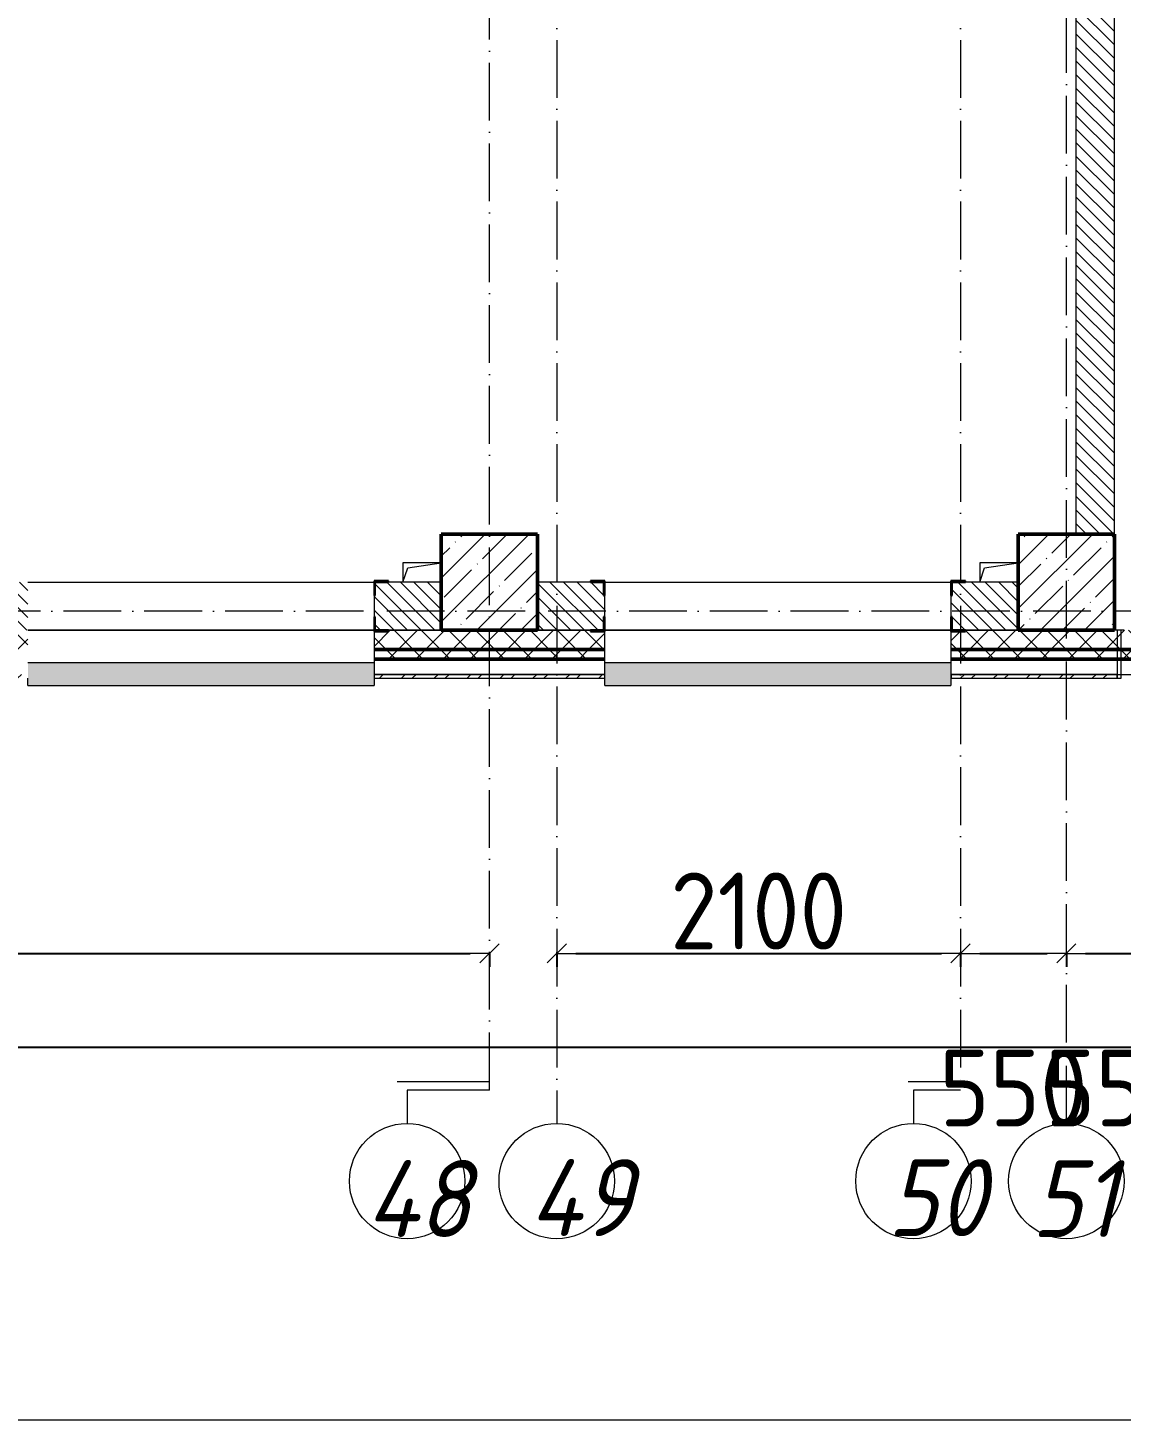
# Model space of a CAD drawing. Header units: millimetres. Extents: x -213536 to 1564669, y -45299 to 942238.
# Drawn here: x 208629 to 214314, y 452991 to 460229 of the extents above; entities that cross this region are included whole.
import ezdxf

# ---------------------------------------------------------------- set-up
doc = ezdxf.new("R2010")
doc.units = ezdxf.units.MM
doc.linetypes.add('50_200_ШТРИХ_1Т_ш5_п1_п1_', pattern=[700, 500, -100, 0, -100])
for name, color, linetype, lineweight in [('A-____-____-DIMS', 7, 'Continuous', 9), ('A-GENM-____-MCUT', 7, 'Continuous', 25), ('A-GENM-____-OTLN', 7, 'Continuous', 9), ('A-GENM-____-OTLN-1', 7, 'Continuous', 25), ('A-GLAZ-____-OTLN', 7, 'Continuous', 9), ('A-WALL-____-MCUT-2', 7, 'Continuous', 50), ('A-WALL-____-MCUT-3', 7, 'Continuous', 9), ('A-WALL-____-OTLN', 7, 'Continuous', 9), ('A-WALL-____-PATT-1', 7, 'Continuous', 9), ('A-WALL-FNSH-MCUT-1', 7, 'Continuous', 9), ('S-COLS-____-MCUT', 7, 'Continuous', 50), ('S-COLS-____-OTLN', 7, 'Continuous', 9), ('S-GRID-____-IDEN', 7, 'Continuous', 9), ('S-GRID-____-OTLN', 7, 'Continuous', 9), ('S-GRID-____-OTLN-1', 7, '50_200_ШТРИХ_1Т_ш5_п1_п1_', 9)]:
    doc.layers.add(name, color=color, linetype=linetype, lineweight=lineweight)
doc.layers.add('A-GLAZ-____-OTLN-1', color=7, linetype='Continuous', lineweight=9, true_color=0xc0c0c0)
doc.styles.add('ISOCPEUR_I', font='isocpeui.ttf', dxfattribs={"width": 0.9, "height": 2.5})
doc.styles.add('СПДС', font='isocpeur.ttf', dxfattribs={"width": 0.9})
doc.dimstyles.new('Размера А3', dxfattribs={"dimtxt": 200, "dimasz": 100, "dimexe": 70, "dimexo": 100, "dimgap": 20, "dimtad": 1, "dimdec": 0, "dimrnd": 10, "dimzin": 0, "dimdsep": 46, "dimtxsty": 'СПДС', "dimblk": 'ARROWHEAD_6', "dimcen": 1, "dimclrd": 256, "dimclre": 256, "dimclrt": 256, "dimazin": 0, "dimtfac": 1, "dimtdec": 0, "dimtmove": 2, "dimatfit": 3, "dimfxl": 1, "dimtolj": 1, "dimtzin": 0, "dimarcsym": 0})
pattern_1 = [(135, (142429.057, 459015.94), (-35.35534, -35.35534), [])]
pattern_2 = [(45, (142429.06, 459015.94), (-70.71068, 70.71068), []), (135, (142429.06, 459015.94), (-70.71068, -70.71068), [])]

# ---------------------------------------------------------------- blocks, each defined once
blk = doc.blocks.new('BSC_Колонна _Прямоугольная - 500х500-V58-АР1_План отверстий 3 этажа в осях 1-64_А-ГГ')
at = {"layer": 'S-COLS-____-OTLN'}
h = blk.add_hatch(dxfattribs=at)
h.set_pattern_fill('FP_95', color=256, style=0, pattern_type=2)
h.set_pattern_definition([(45, (-71600, 1668.96), (-114.04925, 114.04925), []), (45, (-71485.95, 1668.96), (-114.04925, 114.04925), [201.613, -40.323, 3.353, -36.97])])
h.paths.add_polyline_path([(-250, -250), (250, -250), (250, 250), (-250, 250)], flags=0)
at = {"layer": 'S-COLS-____-MCUT'}
for p, q in [((250, 250), (-250, 250)), ((-250, 250), (-250, -250)), ((250, -250), (250, 250)), ((-250, -250), (250, -250))]:
    blk.add_line(p, q, dxfattribs=at)
blk = doc.blocks.new('BSC_Колонна _Прямоугольная - 500х500-V60-АР1_План отверстий 3 этажа в осях 1-64_А-ГГ')
at = {"layer": 'S-COLS-____-OTLN'}
h = blk.add_hatch(dxfattribs=at)
h.set_pattern_fill('FP_97', color=256, style=0, pattern_type=2)
h.set_pattern_definition([(45, (-68600, 1668.96), (-114.04925, 114.04925), []), (45, (-68485.95, 1668.96), (-114.04925, 114.04925), [201.613, -40.323, 3.353, -36.97])])
h.paths.add_polyline_path([(-250, -250), (250, -250), (250, 250), (-250, 250)], flags=0)
at = {"layer": 'S-COLS-____-MCUT'}
for p, q in [((250, 250), (-250, 250)), ((-250, 250), (-250, -250)), ((250, -250), (250, 250)), ((-250, -250), (250, -250))]:
    blk.add_line(p, q, dxfattribs=at)
blk = doc.blocks.new('Фахверк_СКБ_Уголок - 250_2700-27497298-АР1_План отверстий 3 этажа в осях 1-64_А-ГГ')
at = {"layer": 'A-GENM-____-MCUT'}
for p, q in [((200, 181), (125, 181)), ((125, 181), (125, 106)), ((131, 106), (131, 175)), ((131, 175), (200, 175)), ((200, 175), (200, 181)), ((125, 106), (131, 106)), ((131, -6), (125, -6)), ((125, -6), (125, -81)), ((131, -75), (131, -6)), ((125, -81), (200, -81)), ((200, -75), (131, -75)), ((200, -81), (200, -75))]:
    blk.add_line(p, q, dxfattribs=at)
blk = doc.blocks.new('AR_Отверстие прямоугольное _в плите_ - AR_Отверстие прямоугольное _в плите_-V177-АР1_План отверстий 3 этажа в осях 1-64_А-ГГ')
at = {"layer": 'A-GENM-____-OTLN'}
for p, q in [((100, 50), (-100, 50)), ((-100, 50), (-100, -50)), ((-100, -50), (-75, 25)), ((-75, 25), (100, 50))]:
    blk.add_line(p, q, dxfattribs=at)
blk = doc.blocks.new('Отлив_СКБ - Отлив витража_120_НВФ-31885687-АР1_План отверстий 3 этажа в осях 1-64_А-ГГ')
at = {"layer": 'A-GLAZ-____-OTLN-1'}
for points in [[(0, 0), (0, -2), (1800, -2), (1800, 0), (534.2, 0)], [(0, -2), (0, -120), (1800, -120), (1800, -2), (534.2, -2)]]:
    blk.add_hatch(color=256, dxfattribs=at).paths.add_polyline_path(points, flags=0)
at = {"layer": 'A-GLAZ-____-OTLN'}
for p, q in [((0, 0), (1800, 0)), ((1800, -2), (0, -2)), ((0, -120), (0, -83)), ((0, -120), (1800, -120)), ((1800, -83), (1800, -120))]:
    blk.add_line(p, q, dxfattribs=at)
blk = doc.blocks.new('Отлив_СКБ - Отлив витража_120_НВФ-V214-АР1_План отверстий 3 этажа в осях 1-64_А-ГГ')
at = {"layer": 'A-GLAZ-____-OTLN-1'}
for points in [[(0, -2), (1800, -2), (1800, 0), (0, 0)], [(730.8, -120), (1800, -120), (1800, -2), (0, -2), (0, -120)]]:
    blk.add_hatch(color=256, dxfattribs=at).paths.add_polyline_path(points, flags=0)
at = {"layer": 'A-GLAZ-____-OTLN'}
for p, q in [((0, 0), (1800, 0)), ((1800, -2), (0, -2)), ((1800, -63), (1800, -120)), ((0, -120), (0, -83)), ((0, -120), (1800, -120))]:
    blk.add_line(p, q, dxfattribs=at)
blk = doc.blocks.new('Стены 8 - Стены 4-31196234-АР1_План отверстий 3 этажа в осях 1-64_А-ГГ')
at = {"layer": 'A-WALL-____-MCUT-3'}
for p, q in [((-1798.5, 41030.2), (-1798.5, 41010.2)), ((-1548.5, 41030.2), (-1798.5, 41030.2)), ((-1798.5, 41010.2), (-1548.5, 41010.2)), ((-1548.5, 41010.2), (-1548.5, 41030.2))]:
    blk.add_line(p, q, dxfattribs=at)
blk = doc.blocks.new('Ось сетки - Круг_Ø6_00__ISO-2_5_0_9K_-25732049-АР1_План отверстий 3 этажа в осях 1-64_А-ГГ')
at = {"layer": 'S-GRID-____-IDEN'}
blk.add_circle((0, 0), 3, dxfattribs=at)
blk = doc.blocks.new('ARROWHEAD_6')
at = {"color": 0, "linetype": 'Continuous'}
for p, q in [((0, 0), (-1, 0)), ((-0.5, -0.5), (0.5, 0.5))]:
    blk.add_line(p, q, dxfattribs=at)
blk = doc.blocks.new('*D2823')
at = {"layer": 'A-____-____-DIMS', "lineweight": -2, "transparency": 16777216}
for p, q in [((205029.1, 455423.5), (205029.1, 455347.4)), ((205129.1, 455417.4), (210929.1, 455417.4)), ((211029.1, 455423.5), (211029.1, 455347.4))]:
    blk.add_line(p, q, dxfattribs=at)
at = {"layer": 'Defpoints', "color": 0, "lineweight": 50, "transparency": 16777216}
for p in [(205029.1, 455523.5), (211029.1, 455523.5), (211029.1, 455417.4)]:
    blk.add_point(p, dxfattribs=at)
at = {"layer": 'A-____-____-DIMS', "lineweight": -2, "transparency": 16777216, "xscale": 100, "yscale": 100, "zscale": 100, "rotation": 180}
blk.add_blockref('ARROWHEAD_6', (205029.1, 455417.4), dxfattribs=at)
at = {"layer": 'A-____-____-DIMS', "lineweight": -2, "transparency": 16777216, "xscale": 100, "yscale": 100, "zscale": 100}
blk.add_blockref('ARROWHEAD_6', (211029.1, 455417.4), dxfattribs=at)
at = {"layer": 'A-____-____-DIMS', "transparency": 16777216, "insert": (208029.1, 455637.4), "char_height": 400, "attachment_point": 5, "style": 'СПДС'}
blk.add_mtext('\\A1;6000', dxfattribs=at)
blk = doc.blocks.new('*D2824')
at = {"layer": 'A-____-____-DIMS', "lineweight": -2, "transparency": 16777216}
for p, q in [((211379.1, 455423.5), (211379.1, 455347.4)), ((211479.1, 455417.4), (213379.1, 455417.4)), ((213479.1, 455423.5), (213479.1, 455347.4))]:
    blk.add_line(p, q, dxfattribs=at)
at = {"layer": 'Defpoints', "color": 0, "lineweight": 50, "transparency": 16777216}
for p in [(211379.1, 455523.5), (213479.1, 455523.5), (213479.1, 455417.4)]:
    blk.add_point(p, dxfattribs=at)
at = {"layer": 'A-____-____-DIMS', "lineweight": -2, "transparency": 16777216, "xscale": 100, "yscale": 100, "zscale": 100, "rotation": 180}
blk.add_blockref('ARROWHEAD_6', (211379.1, 455417.4), dxfattribs=at)
at = {"layer": 'A-____-____-DIMS', "lineweight": -2, "transparency": 16777216, "xscale": 100, "yscale": 100, "zscale": 100}
blk.add_blockref('ARROWHEAD_6', (213479.1, 455417.4), dxfattribs=at)
at = {"layer": 'A-____-____-DIMS', "transparency": 16777216, "insert": (212429.1, 455637.4), "char_height": 400, "attachment_point": 5, "style": 'СПДС'}
blk.add_mtext('\\A1;2100', dxfattribs=at)
blk = doc.blocks.new('*D2825')
at = {"layer": 'A-____-____-DIMS', "lineweight": -2, "transparency": 16777216}
for p, q in [((213479.1, 455423.5), (213479.1, 455347.4)), ((213579.1, 455417.4), (213929.1, 455417.4)), ((214029.1, 455423.5), (214029.1, 455347.4))]:
    blk.add_line(p, q, dxfattribs=at)
at = {"layer": 'Defpoints', "color": 0, "lineweight": 50, "transparency": 16777216}
for p in [(213479.1, 455523.5), (214029.1, 455523.5), (214029.1, 455417.4)]:
    blk.add_point(p, dxfattribs=at)
at = {"layer": 'A-____-____-DIMS', "lineweight": -2, "transparency": 16777216, "xscale": 100, "yscale": 100, "zscale": 100, "rotation": 180}
blk.add_blockref('ARROWHEAD_6', (213479.1, 455417.4), dxfattribs=at)
at = {"layer": 'A-____-____-DIMS', "lineweight": -2, "transparency": 16777216, "xscale": 100, "yscale": 100, "zscale": 100}
blk.add_blockref('ARROWHEAD_6', (214029.1, 455417.4), dxfattribs=at)
at = {"layer": 'A-____-____-DIMS', "transparency": 16777216, "insert": (213754.1, 454717.4), "char_height": 400, "attachment_point": 5, "style": 'СПДС'}
blk.add_mtext('\\A1;550', dxfattribs=at)
blk = doc.blocks.new('*D2826')
at = {"layer": 'A-____-____-DIMS', "lineweight": -2, "transparency": 16777216}
for p, q in [((214029.1, 455423.5), (214029.1, 455347.4)), ((214129.1, 455417.4), (214479.1, 455417.4)), ((214579.1, 455423.5), (214579.1, 455347.4))]:
    blk.add_line(p, q, dxfattribs=at)
at = {"layer": 'Defpoints', "color": 0, "lineweight": 50, "transparency": 16777216}
for p in [(214029.1, 455523.5), (214579.1, 455523.5), (214579.1, 455417.4)]:
    blk.add_point(p, dxfattribs=at)
at = {"layer": 'A-____-____-DIMS', "lineweight": -2, "transparency": 16777216, "xscale": 100, "yscale": 100, "zscale": 100, "rotation": 180}
blk.add_blockref('ARROWHEAD_6', (214029.1, 455417.4), dxfattribs=at)
at = {"layer": 'A-____-____-DIMS', "lineweight": -2, "transparency": 16777216, "xscale": 100, "yscale": 100, "zscale": 100}
blk.add_blockref('ARROWHEAD_6', (214579.1, 455417.4), dxfattribs=at)
at = {"layer": 'A-____-____-DIMS', "transparency": 16777216, "insert": (214304.1, 454717.4), "char_height": 400, "attachment_point": 5, "style": 'СПДС'}
blk.add_mtext('\\A1;550', dxfattribs=at)
blk = doc.blocks.new('*D2834')
at = {"layer": 'A-____-____-DIMS', "lineweight": -2, "transparency": 16777216}
for p, q in [((140079.1, 454935.3), (140079.1, 454859.2)), ((140179.1, 454929.2), (243479.1, 454929.2)), ((243579.1, 454935.3), (243579.1, 454859.2))]:
    blk.add_line(p, q, dxfattribs=at)
at = {"layer": 'Defpoints', "color": 0, "lineweight": 50, "transparency": 16777216}
for p in [(140079.1, 455035.3), (243579.1, 455035.3), (243579.1, 454929.2)]:
    blk.add_point(p, dxfattribs=at)
at = {"layer": 'A-____-____-DIMS', "lineweight": -2, "transparency": 16777216, "xscale": 100, "yscale": 100, "zscale": 100, "rotation": 180}
blk.add_blockref('ARROWHEAD_6', (140079.1, 454929.2), dxfattribs=at)
at = {"layer": 'A-____-____-DIMS', "lineweight": -2, "transparency": 16777216, "xscale": 100, "yscale": 100, "zscale": 100}
blk.add_blockref('ARROWHEAD_6', (243579.1, 454929.2), dxfattribs=at)
at = {"layer": 'A-____-____-DIMS', "transparency": 16777216, "insert": (191829.1, 455149.2), "char_height": 400, "attachment_point": 5, "style": 'СПДС'}
blk.add_mtext('\\A1;103500', dxfattribs=at)

msp = doc.modelspace()

# ---------------------------------------------------------------- hatches: boundary and pattern name
at = {"layer": 'A-WALL-____-PATT-1'}
h = msp.add_hatch(dxfattribs=at)
h.set_pattern_fill('FP_6', color=256, style=0, pattern_type=2)
h.set_pattern_definition(pattern_1)
h.paths.add_polyline_path([(214279.1, 457597), (214279.1, 464597), (214079.1, 464597), (214079.1, 457597)], flags=0)
h = msp.add_hatch(dxfattribs=at)
h.set_pattern_fill('FP_6', color=256, style=0, pattern_type=2)
h.set_pattern_definition(pattern_1)
h.paths.add_polyline_path([(210462.8, 457097), (210779.1, 457097), (210779.1, 457347), (210435.1, 457347), (210435.1, 457278), (210429.1, 457278), (210429.1, 457166), (210435.1, 457166), (210435.1, 457097)], flags=0)
h.paths.add_polyline_path([(208629.1, 457097), (208629.1, 457347), (207435.1, 457347), (207435.1, 457278), (207429.1, 457278), (207429.1, 457166), (207435.1, 457166), (207435.1, 457097), (207685.1, 457097)], flags=0)
h.paths.add_polyline_path([(205554.1, 457097), (205623.1, 457097), (205623.1, 457166), (205629.1, 457166), (205629.1, 457278), (205623.1, 457278), (205623.1, 457347), (205279.1, 457347), (205279.1, 457097)], flags=0)
h = msp.add_hatch(dxfattribs=at)
h.set_pattern_fill('FP_6', color=256, style=0, pattern_type=2)
h.set_pattern_definition(pattern_1)
h.paths.add_polyline_path([(213435.1, 457097), (213779.1, 457097), (213779.1, 457347), (213435.1, 457347), (213435.1, 457278), (213429.1, 457278), (213429.1, 457166), (213435.1, 457166), (213435.1, 457101.3)], flags=0)
h.paths.add_polyline_path([(211346.5, 457097), (211623.1, 457097), (211623.1, 457166), (211629.1, 457166), (211629.1, 457278), (211623.1, 457278), (211623.1, 457347), (211279.1, 457347), (211279.1, 457097)], flags=0)
h = msp.add_hatch(dxfattribs=at)
h.set_pattern_fill('FP_1', color=256, style=0, pattern_type=2)
h.set_pattern_definition(pattern_2)
h.paths.add_polyline_path([(243179.1, 456997), (243679.1, 456997), (243679.1, 457097), (234654.1, 457097), (234654.1, 457091), (234579.1, 457091), (234579.1, 456997), (243160.8, 456997)], flags=0)
h.paths.add_polyline_path([(231672.3, 456997), (232779.1, 456997), (232779.1, 457091), (232704.1, 457091), (232704.1, 457097), (224829.1, 457097), (224829.1, 456997), (231429.1, 456997)], flags=0)
h.paths.add_polyline_path([(223829.1, 456997), (223829.1, 457097), (222704.1, 457097), (222704.1, 457091), (222629.1, 457091), (222629.1, 456997), (223718.7, 456997)], flags=0)
h.paths.add_polyline_path([(220829.1, 456997), (220829.1, 457091), (220754.1, 457091), (220754.1, 457097), (219704.1, 457097), (219704.1, 457091), (219629.1, 457091), (219629.1, 456997), (220183.8, 456997)], flags=0)
h.paths.add_polyline_path([(217829.1, 456997), (217829.1, 457097), (216704.1, 457097), (216704.1, 457091), (216629.1, 457091), (216629.1, 456997), (216704.1, 456997)], flags=0)
h.paths.add_polyline_path([(213429.1, 456997), (214829.1, 456997), (214829.1, 457097), (213504.1, 457097), (213504.1, 457091), (213429.1, 457091)], flags=0)
h.paths.add_polyline_path([(211346.5, 456997), (211629.1, 456997), (211629.1, 457091), (211554.1, 457091), (211554.1, 457097), (210504.1, 457097), (210504.1, 457091), (210429.1, 457091), (210429.1, 456997), (210462.8, 456997)], flags=0)
h.paths.add_polyline_path([(208629.1, 456997), (208629.1, 457097), (207504.1, 457097), (207504.1, 457091), (207429.1, 457091), (207429.1, 456997), (207504.1, 456997)], flags=0)
h.paths.add_polyline_path([(205279.1, 456997), (205629.1, 456997), (205629.1, 457091), (205554.1, 457091), (205554.1, 457097), (204504.1, 457097), (204504.1, 457091), (204429.1, 457091), (204429.1, 456997), (205160.4, 456997)], flags=0)
h.paths.add_polyline_path([(202629.1, 456997), (202629.1, 457091), (202554.1, 457091), (202554.1, 457097), (201504.1, 457097), (201504.1, 457091), (201429.1, 457091), (201429.1, 456997), (202509.2, 456997)], flags=0)
h.paths.add_polyline_path([(199629.1, 456997), (199629.1, 457091), (199554.1, 457091), (199554.1, 457097), (198504.1, 457097), (198504.1, 457091), (198429.1, 457091), (198429.1, 456997), (198974.2, 456997)], flags=0)
h.paths.add_polyline_path([(195439.3, 456997), (196629.1, 456997), (196629.1, 457091), (196554.1, 457091), (196554.1, 457097), (195504.1, 457097), (195504.1, 457091), (195429.1, 457091), (195429.1, 456997), (195435.1, 456997)], flags=0)
h.paths.add_polyline_path([(192429.1, 456997), (193629.1, 456997), (193629.1, 457091), (193554.1, 457091), (193554.1, 457097), (192504.1, 457097), (192504.1, 457091), (192429.1, 457091)], flags=0)
h.paths.add_polyline_path([(187485.7, 456997), (187629.1, 456997), (187629.1, 457091), (187554.1, 457091), (187554.1, 457097), (186504.1, 457097), (186504.1, 457091), (186429.1, 457091), (186429.1, 456997), (187279.1, 456997)], flags=0)
h.paths.add_polyline_path([(184629.1, 456997), (184629.1, 457091), (184554.1, 457091), (184554.1, 457097), (183504.1, 457097), (183504.1, 457091), (183429.1, 457091), (183429.1, 456997), (184623.1, 456997)], flags=0)
h.paths.add_polyline_path([(181299.6, 456997), (181629.1, 456997), (181629.1, 457091), (181554.1, 457091.6), (181554.1, 457097), (180229.1, 457097), (180229.1, 456997)], flags=0)
h.paths.add_polyline_path([(177764.7, 456997), (178429.1, 456997), (178429.1, 457091), (178354.1, 457091), (178354.1, 457097), (177229.1, 457097), (177229.1, 456997)], flags=0)
h.paths.add_polyline_path([(175429.1, 456997), (175429.1, 457091), (175354.1, 457091), (175354.1, 457097), (174304.1, 457097), (174304.1, 457091), (174229.1, 457091), (174229.7, 456997), (175423.1, 456997)], flags=0)
h.paths.add_polyline_path([(172429.1, 456997), (172429.1, 457091), (172354.1, 457091), (172354.1, 457097), (171229.1, 457097), (171229.1, 456997), (171578.5, 456997)], flags=0)
h.paths.add_polyline_path([(169429.1, 456997), (169429.1, 457091), (169354.1, 457091), (169354.1, 457097), (168229.1, 457097), (168229.1, 456997), (168927.3, 456997)], flags=0)
h.paths.add_polyline_path([(166429.1, 456997), (166429.1, 457091), (166354.1, 457091), (166354.1, 457097), (165304.1, 457097), (165304.1, 457091), (165229.1, 457091), (165229.1, 456997), (165392.4, 456997)], flags=0)
h.paths.add_polyline_path([(156555.1, 456997), (157429.1, 456997), (157429.1, 457091), (157354.1, 457091), (157354.1, 457097), (156304.1, 457097), (156304.1, 457091), (156229.1, 457091), (156229.1, 456997)], flags=0)
h.paths.add_polyline_path([(154787.6, 456997), (155229.1, 456997), (155229.1, 457091), (155154.1, 457091), (155154.1, 457097), (149904.1, 457097), (149904.1, 457091), (149829.1, 457091), (149829.1, 456997), (153329.1, 456997)], flags=0)
h.paths.add_polyline_path([(147717.8, 456997), (148829.1, 456997), (148829.1, 457091), (148754.1, 457091), (148754.1, 457097), (139979.1, 457097), (139979.1, 456997), (145950.3, 456997)], flags=0)
h = msp.add_hatch(dxfattribs=at)
h.set_pattern_fill('FP_1', color=256, style=0, pattern_type=2)
h.set_pattern_definition(pattern_2)
h.paths.add_polyline_path([(243679.1, 456947), (243779.1, 456947), (243779.1, 456997), (234579.1, 456997), (234579.1, 456947), (243160.8, 456947)], flags=0)
h.paths.add_polyline_path([(231672.3, 456947), (232779.1, 456947), (232779.1, 456997), (224829.1, 456997), (224829.1, 456947), (230788.6, 456947)], flags=0)
h.paths.add_polyline_path([(223718.7, 456947), (223829.1, 456947), (223829.1, 456997), (222629.1, 456997), (222629.1, 456947), (222835, 456947)], flags=0)
h.paths.add_polyline_path([(219629.1, 456947), (220829.1, 456947), (220829.1, 456997), (219629.1, 456997)], flags=0)
h.paths.add_polyline_path([(216648.9, 456947), (217829.1, 456947), (217829.1, 456997), (216629.1, 456997), (216629.1, 456947)], flags=0)
h.paths.add_polyline_path([(214829.1, 456947), (214829.1, 456997), (213429.1, 456997), (213429.1, 456947), (213997.7, 456947)], flags=0)
h.paths.add_polyline_path([(211629.1, 456947), (211629.1, 456997), (210429.1, 456997), (210429.1, 456947), (211346.5, 456947)], flags=0)
h.paths.add_polyline_path([(208629.1, 456947), (208629.1, 456997), (207429.1, 456997), (207429.1, 456947)], flags=0)
h.paths.add_polyline_path([(205629.1, 456947), (205629.1, 456997), (204429.1, 456997), (204429.1, 456947), (205160.4, 456947)], flags=0)
h.paths.add_polyline_path([(201429.1, 456947), (202629.1, 456947), (202629.1, 456997), (201429.1, 456997)], flags=0)
h.paths.add_polyline_path([(198429.1, 456947), (199629.1, 456947), (199629.1, 456997), (198429.1, 456997)], flags=0)
h.paths.add_polyline_path([(195439.3, 456947), (196629.1, 456947), (196629.1, 456997), (195429.1, 456997), (195429.1, 456947)], flags=0)
h.paths.add_polyline_path([(193629.1, 456947), (193629.1, 456997), (192429.1, 456997), (192429.1, 456947), (192788.1, 456947)], flags=0)
h.paths.add_polyline_path([(187485.7, 456947), (187629.1, 456947), (187629.1, 456997), (186429.1, 456997), (186429.1, 456947), (186602, 456947)], flags=0)
h.paths.add_polyline_path([(184629.1, 456947), (184629.1, 456997), (183429.1, 456997), (183429.1, 456947), (183950.8, 456947)], flags=0)
h.paths.add_polyline_path([(181299.6, 456947), (181629.1, 456947), (181629.1, 456997), (180229.1, 456997), (180229.1, 456947)], flags=0)
h.paths.add_polyline_path([(178429.1, 456947), (178429.1, 456997), (177229.1, 456997), (177229.1, 456947), (177764.7, 456947)], flags=0)
h.paths.add_polyline_path([(175429.1, 456947), (175429.1, 456997), (174229.1, 456997), (174229.7, 456947)], flags=0)
h.paths.add_polyline_path([(172429.1, 456947), (172429.1, 456997), (171229.1, 456997), (171229.1, 456947), (171578.5, 456947)], flags=0)
h.paths.add_polyline_path([(169429.1, 456947), (169429.1, 456997), (168229.1, 456997), (168229.1, 456947), (168927.3, 456947)], flags=0)
h.paths.add_polyline_path([(165392.4, 456947), (166429.1, 456947), (166429.1, 456997), (165229.1, 456997), (165229.1, 456947)], flags=0)
h.paths.add_polyline_path([(156229.1, 456947), (157429.1, 456947), (157429.1, 456997), (156229.1, 456997)], flags=0)
h.paths.add_polyline_path([(155229.1, 456947), (155229.1, 456997), (149829.1, 456997), (149829.1, 456947), (154787.6, 456947)], flags=0)
h.paths.add_polyline_path([(148601.5, 456947), (148829.1, 456947), (148829.1, 456997), (139879.1, 456997), (139879.1, 456947), (147717.8, 456947)], flags=0)
h = msp.add_hatch(dxfattribs=at)
h.set_pattern_fill('FP_3', color=256, style=0, pattern_type=2)
h.set_pattern_definition([(45, (142429.06, 459015.94), (-85.53659, 85.53659), []), (45, (142486.08, 459015.94), (-85.53659, 85.53659), [])])
h.paths.add_polyline_path([(213997.7, 456847), (214294.1, 456847), (214294.1, 456867), (213430.1, 456867), (213430.1, 456847)], flags=0)
h.paths.add_polyline_path([(211629.1, 456847), (211629.1, 456867), (210429.1, 456867), (210429.1, 456847), (211346.5, 456847)], flags=0)
h.paths.add_polyline_path([(208629.1, 456847), (208629.1, 456867), (207429.1, 456867), (207429.1, 456847)], flags=0)
h.paths.add_polyline_path([(205160.4, 456847), (205629.1, 456847), (205629.1, 456867), (204430.1, 456867), (204430.1, 456847)], flags=0)
h.paths.add_polyline_path([(201429.1, 456847), (202629.1, 456847), (202629.1, 456867), (201429.1, 456867)], flags=0)
h.paths.add_polyline_path([(198974.2, 456847), (199629.1, 456847), (199629.1, 456867), (198430.1, 456867), (198430.1, 456847)], flags=0)
h.paths.add_polyline_path([(196629.1, 456847), (196629.1, 456867), (195429.1, 456867), (195429.1, 456847), (196323, 456847)], flags=0)
h.paths.add_polyline_path([(193629.1, 456847), (193629.1, 456867), (192429.1, 456867), (192429.1, 456847), (192788.1, 456847)], flags=0)
h.paths.add_polyline_path([(187485.7, 456847), (187629.1, 456847), (187629.1, 456867), (186429.1, 456867), (186429.1, 456847), (186602, 456847)], flags=0)
h.paths.add_polyline_path([(183429.1, 456847), (184629.1, 456847), (184629.1, 456867), (183429.1, 456867)], flags=0)
h.paths.add_polyline_path([(180764.1, 456847), (181629.1, 456847), (181629.1, 456867), (180764.1, 456867)], flags=0)

# ---------------------------------------------------------------- linework, layer by layer
at = {"color": 1, "lineweight": 0}
msp.add_lwpolyline([(134866.3, 551818.7), (248102.3, 551818.7), (248102.3, 452990.7), (134866.3, 452990.7)], close=True, dxfattribs=at)
at = {"layer": 'A-WALL-____-MCUT-2'}
for p, q in [((210429.1, 456997), (211629.1, 456997)), ((210429.1, 456947), (211629.1, 456947)), ((213429.1, 456997), (214829.1, 456997)), ((213429.1, 456947), (214829.1, 456947))]:
    msp.add_line(p, q, dxfattribs=at)
at = {"layer": 'A-WALL-____-MCUT-3'}
for p, q in [((214079.1, 464597), (214079.1, 457597)), ((214279.1, 457597), (214279.1, 464597)), ((210779.1, 457347), (210504.1, 457347)), ((211554.1, 457347), (211279.1, 457347)), ((213779.1, 457347), (213504.1, 457347)), ((210429.1, 457278), (210429.1, 457166)), ((211629.1, 457166), (211629.1, 457278)), ((213429.1, 457278), (213429.1, 457166)), ((210429.1, 457091), (210429.1, 456867)), ((210779.1, 457097), (210504.1, 457097)), ((210504.1, 457097), (210779.1, 457097)), ((211554.1, 457097), (211279.1, 457097)), ((211279.1, 457097), (211554.1, 457097)), ((211629.1, 456867), (211629.1, 457091)), ((213429.1, 457091), (213429.1, 456867)), ((213779.1, 457097), (213504.1, 457097)), ((213504.1, 457097), (213779.1, 457097)), ((214329.1, 457097), (214279.1, 457097)), ((210429.1, 456867), (211629.1, 456867)), ((213429.1, 456867), (214829.1, 456867))]:
    msp.add_line(p, q, dxfattribs=at)
at = {"layer": 'A-WALL-____-OTLN'}
for p, q in [((208629.1, 457347), (210429.1, 457347)), ((211629.1, 457347), (213429.1, 457347)), ((208629.1, 457097), (210429.1, 457097)), ((210429.1, 457097), (208629.1, 457097)), ((211629.1, 457097), (213429.1, 457097)), ((213429.1, 457097), (211629.1, 457097))]:
    msp.add_line(p, q, dxfattribs=at)
at = {"layer": 'A-WALL-FNSH-MCUT-1'}
for p, q in [((211629.1, 456867), (210429.1, 456867)), ((210429.1, 456867), (210429.1, 456847)), ((211629.1, 456847), (211629.1, 456867)), ((214294.1, 456867), (213430.1, 456867)), ((213430.1, 456867), (213430.1, 456847)), ((214294.1, 456847), (214294.1, 456867)), ((210429.1, 456847), (211629.1, 456847)), ((213430.1, 456847), (214294.1, 456847))]:
    msp.add_line(p, q, dxfattribs=at)
at = {"layer": 'S-GRID-____-OTLN'}
for p, q in [((211029.1, 454750.2), (210549, 454750.2)), ((210601.3, 454705.9), (210601.3, 454533.3)), ((211029.1, 454705.9), (210601.3, 454705.9)), ((213479.1, 454750.2), (213205.8, 454750.2)), ((213234, 454705.9), (213234, 454533.3)), ((213479.1, 454705.9), (213234, 454705.9))]:
    msp.add_line(p, q, dxfattribs=at)
at = {"layer": 'S-GRID-____-OTLN-1', "color": 251, "ltscale": 0.6, "true_color": 0x636466}
for p, q in [((211379.1, 508896.9), (211379.1, 454533.3)), ((213479.1, 508896.9), (213479.1, 454705.9)), ((211029.1, 454705.9), (211029.1, 469166.5)), ((214029.1, 454533.3), (214029.1, 469166.5)), ((246503.5, 457197), (137760.3, 457197))]:
    msp.add_line(p, q, dxfattribs=at)

# ---------------------------------------------------------------- block references
at = {"layer": 'A-GENM-____-OTLN'}
for p in [(210679.1, 457397), (213679.1, 457397)]:
    msp.add_blockref('AR_Отверстие прямоугольное _в плите_ - AR_Отверстие прямоугольное _в плите_-V177-АР1_План отверстий 3 этажа в осях 1-64_А-ГГ', p, dxfattribs=at)
at = {"layer": 'A-GENM-____-OTLN-1'}
for p in [(210304.1, 457172), (213304.1, 457172)]:
    msp.add_blockref('Фахверк_СКБ_Уголок - 250_2700-27497298-АР1_План отверстий 3 этажа в осях 1-64_А-ГГ', p, dxfattribs=at)
at = {"layer": 'A-GENM-____-OTLN-1', "rotation": 180}
msp.add_blockref('Фахверк_СКБ_Уголок - 250_2700-27497298-АР1_План отверстий 3 этажа в осях 1-64_А-ГГ', (211754.1, 457272), dxfattribs=at)
at = {"layer": 'A-GLAZ-____-OTLN'}
for name, p in [('Отлив_СКБ - Отлив витража_120_НВФ-31885687-АР1_План отверстий 3 этажа в осях 1-64_А-ГГ', (208629.1, 456930)), ('Отлив_СКБ - Отлив витража_120_НВФ-V214-АР1_План отверстий 3 этажа в осях 1-64_А-ГГ', (211629.1, 456930))]:
    msp.add_blockref(name, p, dxfattribs=at)
at = {"layer": 'A-WALL-____-OTLN', "rotation": 89.9999999999999}
msp.add_blockref('Стены 8 - Стены 4-31196234-АР1_План отверстий 3 этажа в осях 1-64_А-ГГ', (255324.3, 458645.5), dxfattribs=at)
at = {"layer": 'S-COLS-____-OTLN'}
for name, p in [('BSC_Колонна _Прямоугольная - 500х500-V60-АР1_План отверстий 3 этажа в осях 1-64_А-ГГ', (211029.1, 457347)), ('BSC_Колонна _Прямоугольная - 500х500-V58-АР1_План отверстий 3 этажа в осях 1-64_А-ГГ', (214029.1, 457347))]:
    msp.add_blockref(name, p, dxfattribs=at)
at = {"layer": 'S-GRID-____-IDEN', "xscale": 99.99999999999993, "yscale": 99.99999999999993, "zscale": 99.99999999999993}
for p in [(210601.3, 454233.3), (214029.1, 454233.3)]:
    msp.add_blockref('Ось сетки - Круг_Ø6_00__ISO-2_5_0_9K_-25732049-АР1_План отверстий 3 этажа в осях 1-64_А-ГГ', p, dxfattribs=at)
at = {"layer": 'S-GRID-____-IDEN', "xscale": 99.99999999999993, "yscale": 99.99999999999993, "zscale": 99.99999999999993, "rotation": 180}
for p in [(211379.1, 454233.3), (213234, 454233.3)]:
    msp.add_blockref('Ось сетки - Круг_Ø6_00__ISO-2_5_0_9K_-25732049-АР1_План отверстий 3 этажа в осях 1-64_А-ГГ', p, dxfattribs=at)

# ---------------------------------------------------------------- texts
at = {"layer": 'S-GRID-____-IDEN', "char_height": 400, "attachment_point": 1, "style": 'ISOCPEUR_I'}
for s, insert, width in [('48', (210387.4, 454342.1), 425.696), ('49', (211235.7, 454347.3), 425.696), ('50', (213099.6, 454347.3), 404.05), ('51', (213848, 454342.1), 346.329)]:
    msp.add_mtext(s, dxfattribs=dict(at, insert=insert, width=width))

# ---------------------------------------------------------------- dimensions: what is measured, and where the dimension line sits
at = {"layer": 'A-____-____-DIMS'}
for base, p1, p2, picture, middle in [((211029.1, 455417.4), (205029.1, 455523.5), (211029.1, 455523.5), '*D2823', (208029.1, 455637.4)), ((213479.1, 455417.4), (211379.1, 455523.5), (213479.1, 455523.5), '*D2824', (212429.1, 455637.4)), ((214029.1, 455417.4), (213479.1, 455523.5), (214029.1, 455523.5), '*D2825', (213754.1, 454717.4)), ((214579.1, 455417.4), (214029.1, 455523.5), (214579.1, 455523.5), '*D2826', (214304.1, 454717.4)), ((243579.1, 454929.2), (140079.1, 455035.3), (243579.1, 455035.3), '*D2834', (191829.1, 455149.2))]:
    dim = msp.add_linear_dim(base=base, p1=p1, p2=p2, dimstyle='Размера А3', override={"dimtxt": 400}, dxfattribs=at)
    dim.commit()
    dim.dimension.update_dxf_attribs({"geometry": picture, "text_midpoint": middle})

doc.saveas('drawing.dxf')
